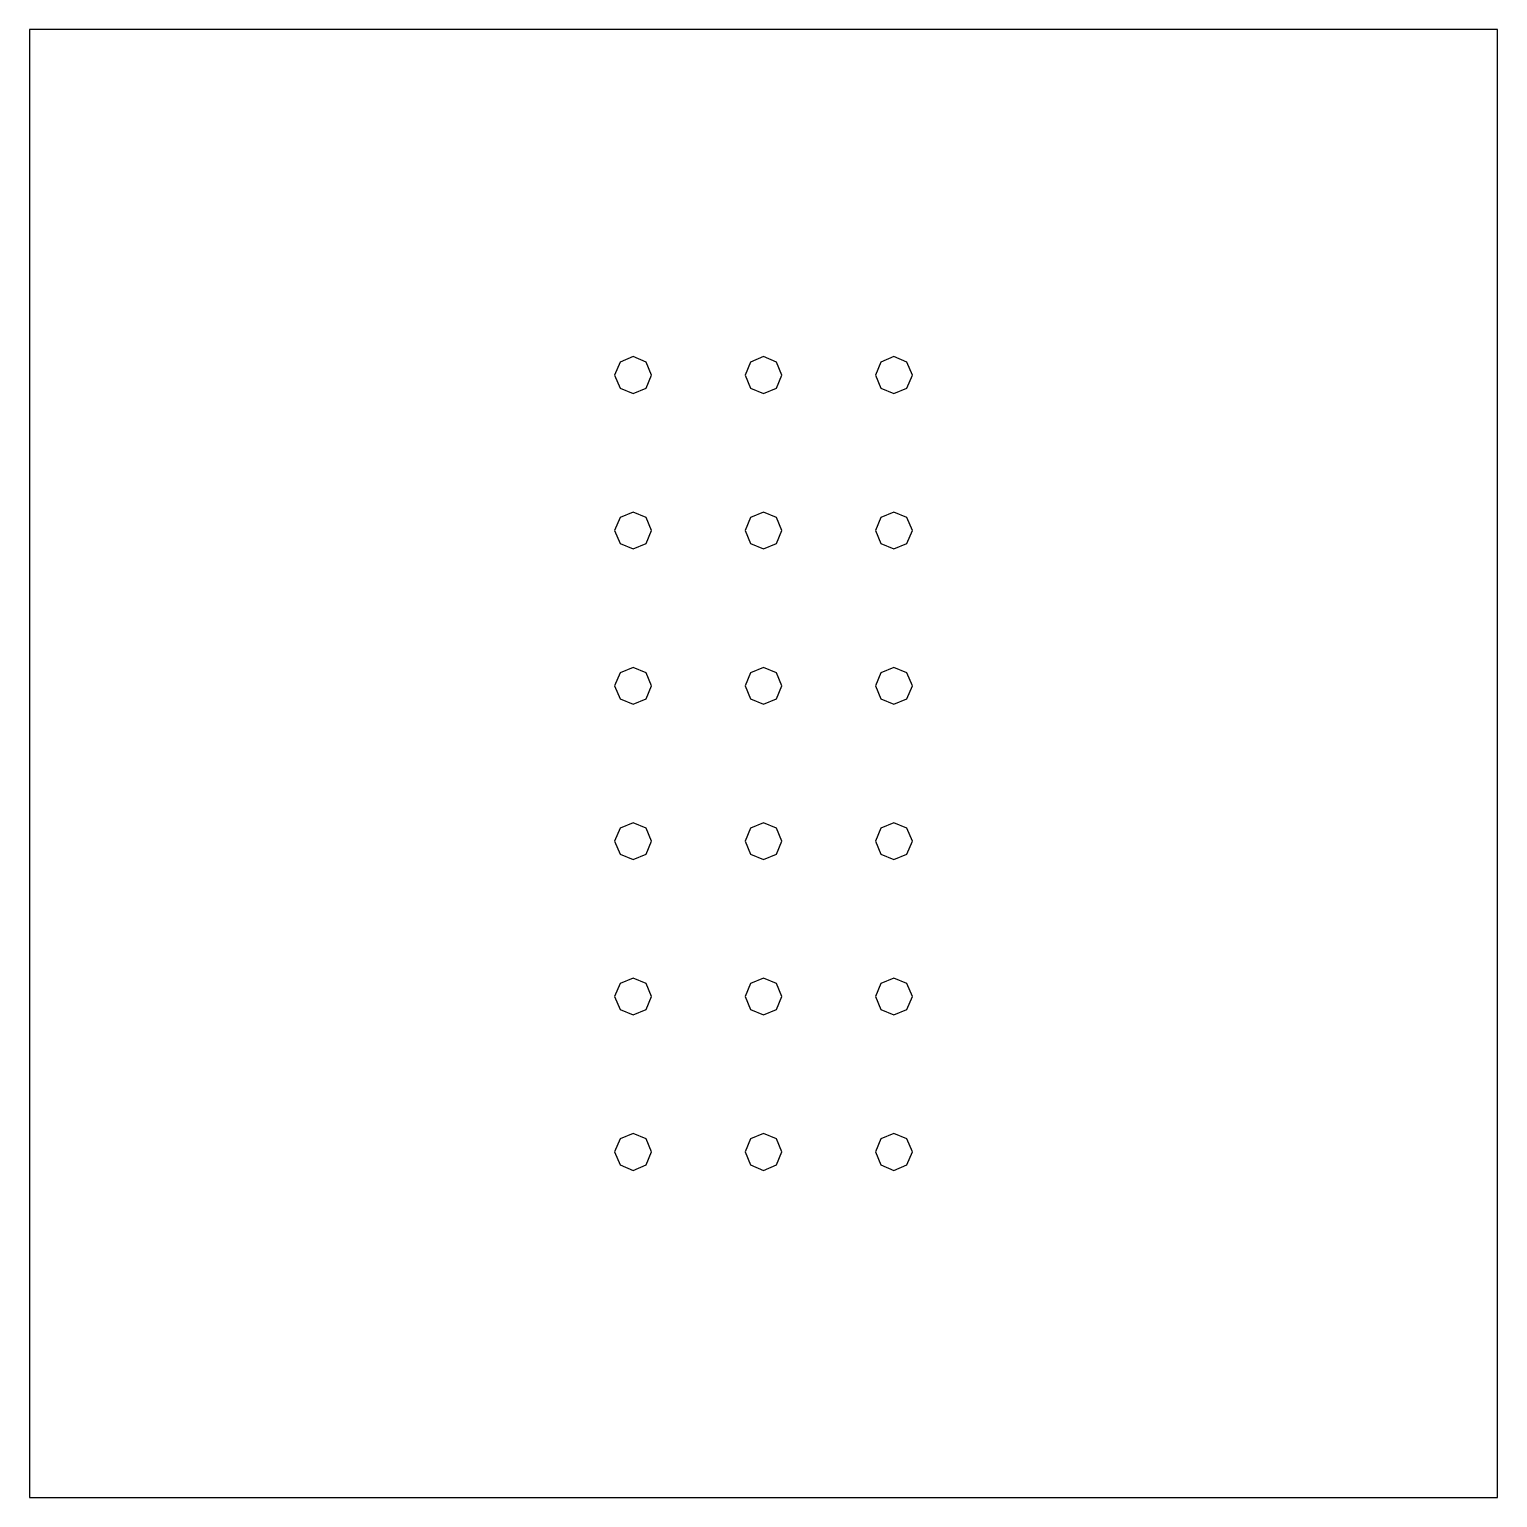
# Model space of a CAD drawing. Extents: x 22.3 to 60.1, y 227.8 to 265.6.
import ezdxf

# ---------------------------------------------------------------- set-up
doc = ezdxf.new("R2010")
doc.units = 0

msp = doc.modelspace()

# ---------------------------------------------------------------- linework, layer by layer
at = {"color": 7}
for points in [[(60.064947, 265.619189), (22.265031, 265.619189)], [(22.265031, 265.619189), (22.265031, 227.819274)], [(60.064947, 227.819274), (60.064947, 265.619189)], [(22.265031, 227.819274), (60.064947, 227.819274)]]:
    msp.add_lwpolyline(points, dxfattribs=at)
at = {"color": 10}
for points in [[(38.283319, 256.719321), (38.144017, 257.054872), (37.808319, 257.193819), (37.472621, 257.054872), (37.33332, 256.719321), (37.472621, 256.383769), (37.808319, 256.244822), (38.144017, 256.383769), (38.283319, 256.719321), (38.283319, 256.719321)], [(41.640006, 256.719321), (41.500705, 257.054872), (41.165007, 257.193819), (40.829309, 257.054872), (40.690008, 256.719321), (40.829309, 256.383769), (41.165007, 256.244822), (41.500705, 256.383769), (41.640006, 256.719321), (41.640006, 256.719321)], [(44.996697, 256.719321), (44.857396, 257.054872), (44.521698, 257.193819), (44.186, 257.054872), (44.046698, 256.719321), (44.186, 256.383769), (44.521698, 256.244822), (44.857396, 256.383769), (44.996697, 256.719321), (44.996697, 256.719321)], [(38.283319, 252.719326), (38.144017, 253.054877), (37.808319, 253.193824), (37.472621, 253.054877), (37.33332, 252.719326), (37.472621, 252.383774), (37.808319, 252.244827), (38.144017, 252.383774), (38.283319, 252.719326), (38.283319, 252.719326)], [(41.640006, 252.719326), (41.500705, 253.054877), (41.165007, 253.193824), (40.829309, 253.054877), (40.690008, 252.719326), (40.829309, 252.383774), (41.165007, 252.244827), (41.500705, 252.383774), (41.640006, 252.719326), (41.640006, 252.719326)], [(44.996697, 252.719326), (44.857396, 253.054877), (44.521698, 253.193824), (44.186, 253.054877), (44.046698, 252.719326), (44.186, 252.383774), (44.521698, 252.244827), (44.857396, 252.383774), (44.996697, 252.719326), (44.996697, 252.719326)], [(38.283319, 248.719331), (38.144017, 249.054882), (37.808319, 249.193829), (37.472621, 249.054882), (37.33332, 248.719331), (37.472621, 248.383779), (37.808319, 248.244833), (38.144017, 248.383779), (38.283319, 248.719331), (38.283319, 248.719331)], [(41.640006, 248.719331), (41.500705, 249.054882), (41.165007, 249.193829), (40.829309, 249.054882), (40.690008, 248.719331), (40.829309, 248.383779), (41.165007, 248.244833), (41.500705, 248.383779), (41.640006, 248.719331), (41.640006, 248.719331)], [(44.996697, 248.719331), (44.857396, 249.054882), (44.521698, 249.193829), (44.186, 249.054882), (44.046698, 248.719331), (44.186, 248.383779), (44.521698, 248.244833), (44.857396, 248.383779), (44.996697, 248.719331), (44.996697, 248.719331)], [(38.283319, 244.719336), (38.144017, 245.054887), (37.808319, 245.193834), (37.472621, 245.054887), (37.33332, 244.719336), (37.472621, 244.383785), (37.808319, 244.244838), (38.144017, 244.383785), (38.283319, 244.719336), (38.283319, 244.719336)], [(41.640006, 244.719336), (41.500705, 245.054887), (41.165007, 245.193834), (40.829309, 245.054887), (40.690008, 244.719336), (40.829309, 244.383785), (41.165007, 244.244838), (41.500705, 244.383785), (41.640006, 244.719336), (41.640006, 244.719336)], [(44.996697, 244.719336), (44.857396, 245.054887), (44.521698, 245.193834), (44.186, 245.054887), (44.046698, 244.719336), (44.186, 244.383785), (44.521698, 244.244838), (44.857396, 244.383785), (44.996697, 244.719336), (44.996697, 244.719336)], [(38.283319, 240.719341), (38.144017, 241.054892), (37.808319, 241.193839), (37.472621, 241.054892), (37.33332, 240.719341), (37.472621, 240.38379), (37.808319, 240.244843), (38.144017, 240.38379), (38.283319, 240.719341), (38.283319, 240.719341)], [(41.640006, 240.719341), (41.500705, 241.054892), (41.165007, 241.193839), (40.829309, 241.054892), (40.690008, 240.719341), (40.829309, 240.38379), (41.165007, 240.244843), (41.500705, 240.38379), (41.640006, 240.719341), (41.640006, 240.719341)], [(44.996697, 240.719341), (44.857396, 241.054892), (44.521698, 241.193839), (44.186, 241.054892), (44.046698, 240.719341), (44.186, 240.38379), (44.521698, 240.244843), (44.857396, 240.38379), (44.996697, 240.719341), (44.996697, 240.719341)], [(38.283319, 236.719346), (38.144017, 237.054897), (37.808319, 237.193844), (37.472621, 237.054897), (37.33332, 236.719346), (37.472621, 236.383795), (37.808319, 236.244848), (38.144017, 236.383795), (38.283319, 236.719346), (38.283319, 236.719346)], [(41.640006, 236.719346), (41.500705, 237.054897), (41.165007, 237.193844), (40.829309, 237.054897), (40.690008, 236.719346), (40.829309, 236.383795), (41.165007, 236.244848), (41.500705, 236.383795), (41.640006, 236.719346), (41.640006, 236.719346)], [(44.996697, 236.719346), (44.857396, 237.054897), (44.521698, 237.193844), (44.186, 237.054897), (44.046698, 236.719346), (44.186, 236.383795), (44.521698, 236.244848), (44.857396, 236.383795), (44.996697, 236.719346), (44.996697, 236.719346)]]:
    msp.add_lwpolyline(points, dxfattribs=at)

doc.saveas('drawing.dxf')
